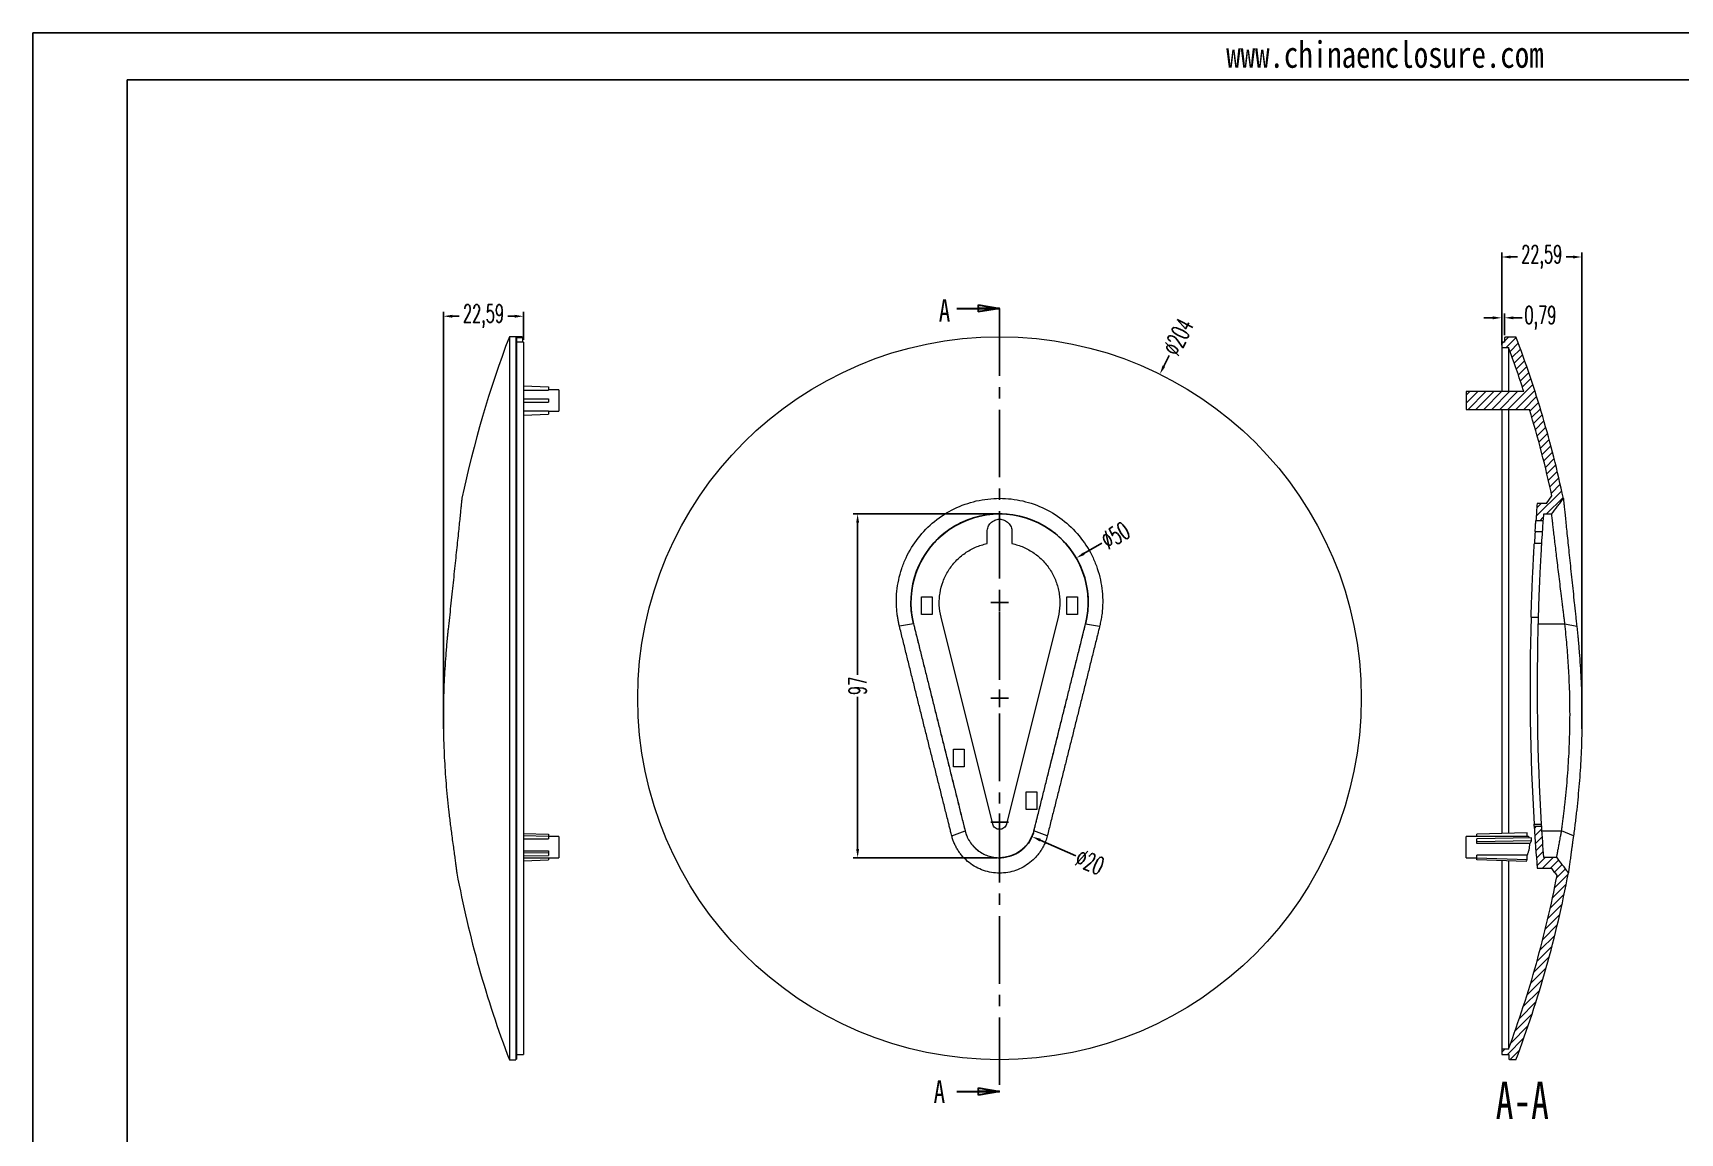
# Model space of a CAD drawing. Header units: inches. Extents: x -1125 to 2189, y 556 to 1115.
# Drawn here: x -175.4 to 289, y 804 to 1114.4 of the extents above; entities that cross this region are included whole.
import ezdxf

# ---------------------------------------------------------------- set-up
doc = ezdxf.new("R2010")
doc.units = ezdxf.units.IN
doc.linetypes.add('CENTER2', pattern=[28.575, 19.05, -3.175, 3.175, -3.175])
doc.layers.add('文字', color=81, linetype='Continuous')
doc.styles.add('SLDTEXTSTYLE0', font='TXT', dxfattribs={"width": 0.75})
doc.styles.add('SLDTEXTSTYLE2', font='TXT', dxfattribs={"width": 0.6, "bigfont": 'bigfont'})
doc.styles.add('SLDTEXTSTYLE3', font='TXT', dxfattribs={"width": 0.7})
doc.styles.add('宋体', font='', dxfattribs={"width": 0.8, "height": 3.5})
doc.styles.get('宋体').set_extended_font_data('SimSun')
doc.dimstyles.new('5', dxfattribs={"dimtxt": 5, "dimasz": 2.5, "dimexe": 1.25, "dimexo": 0.625, "dimtad": 0, "dimtxsty": 'SLDTEXTSTYLE2', "dimcen": 2.5, "dimclrd": 3, "dimclre": 3, "dimclrt": 256, "dimadec": 0, "dimazin": 0, "dimtfac": 1, "dimtofl": 0, "dimtmove": 0, "dimatfit": 3, "dimfxl": 1, "dimarcsym": 0})

# ---------------------------------------------------------------- blocks, each defined once
blk = doc.blocks.new('_CLOSED')
at = {"color": 0, "linetype": 'ByBlock', "lineweight": -2}
for p, q in [((-1, 0.166667), (0, 0)), ((-1, 0.166667), (-1, -0.166667)), ((0, 0), (-1, -0.166667)), ((0, 0), (-1, 0))]:
    blk.add_line(p, q, dxfattribs=at)
blk = doc.blocks.new('*D125')
at = {"color": 3, "lineweight": -2}
for p, q in [((144.9, 1023.4), (143.42, 1020.39)), ((97.1, 924.22), (97.1, 929.22)), ((94.6, 926.72), (99.6, 926.72))]:
    blk.add_line(p, q, dxfattribs=at)
at = {"color": 3}
blk.add_solid([(143.04, 1020.58), (143.79, 1020.21), (142.31, 1018.15)], dxfattribs=at)
at = {"layer": 'Defpoints', "color": 0}
for p in [(142.31, 1018.15), (51.89, 835.29)]:
    blk.add_point(p, dxfattribs=at)
at = {"insert": (147.51, 1028.67), "char_height": 5, "attachment_point": 5, "rotation": 63.6886, "style": 'SLDTEXTSTYLE2'}
blk.add_mtext('∅204', dxfattribs=at)
blk = doc.blocks.new('*D135')
at = {"color": 3, "lineweight": -2}
for p, q in [((125.98, 970.47), (120.89, 967.52)), ((94.6, 953.72), (99.6, 953.72)), ((97.1, 951.22), (97.1, 956.22))]:
    blk.add_line(p, q, dxfattribs=at)
at = {"color": 3}
blk.add_solid([(120.68, 967.88), (121.1, 967.16), (118.72, 966.26)], dxfattribs=at)
at = {"layer": 'Defpoints', "color": 0}
for p in [(118.72, 966.26), (75.47, 941.18)]:
    blk.add_point(p, dxfattribs=at)
at = {"insert": (129.77, 972.67), "char_height": 5, "attachment_point": 5, "rotation": 30.1116, "style": 'SLDTEXTSTYLE2'}
blk.add_mtext('∅50', dxfattribs=at)
blk = doc.blocks.new('*D136')
at = {"color": 3, "lineweight": -2}
for p, q in [((94.6, 891.72), (99.6, 891.72)), ((97.1, 889.22), (97.1, 894.22)), ((118.56, 882.3), (108.54, 886.7))]:
    blk.add_line(p, q, dxfattribs=at)
at = {"color": 3}
blk.add_solid([(108.71, 887.08), (108.38, 886.32), (106.25, 887.7)], dxfattribs=at)
at = {"layer": 'Defpoints', "color": 0}
for p in [(87.94, 895.74), (106.25, 887.7)]:
    blk.add_point(p, dxfattribs=at)
at = {"insert": (122.57, 880.55), "char_height": 5, "attachment_point": 5, "rotation": 336.3112, "style": 'SLDTEXTSTYLE2'}
blk.add_mtext('∅20', dxfattribs=at)
blk = doc.blocks.new('*D137')
at = {"color": 3, "lineweight": -2}
for p, q in [((96.53, 978.72), (55.83, 978.72)), ((57.08, 976.22), (57.08, 933.35)), ((57.08, 884.22), (57.08, 927.1)), ((96.47, 881.72), (55.83, 881.72))]:
    blk.add_line(p, q, dxfattribs=at)
at = {"color": 3}
for points in [[(56.66, 976.22), (57.5, 976.22), (57.08, 978.72)], [(56.66, 884.22), (57.5, 884.22), (57.08, 881.72)]]:
    blk.add_solid(points, dxfattribs=at)
at = {"layer": 'Defpoints', "color": 0}
for p in [(97.15, 978.72), (57.08, 881.72), (97.09, 881.72)]:
    blk.add_point(p, dxfattribs=at)
at = {"insert": (57.08, 930.22), "char_height": 5, "attachment_point": 5, "rotation": 90, "style": 'SLDTEXTSTYLE2'}
blk.add_mtext('97', dxfattribs=at)
blk = doc.blocks.new('*D138')
at = {"color": 3, "lineweight": -2}
for p, q in [((238.68, 1026.33), (238.68, 1052.46)), ((241.18, 1051.21), (243.1, 1051.21)), ((258.77, 1051.21), (256.85, 1051.21)), ((261.27, 918.07), (261.27, 1052.46))]:
    blk.add_line(p, q, dxfattribs=at)
at = {"color": 3}
for points in [[(241.18, 1051.62), (241.18, 1050.79), (238.68, 1051.21)], [(258.77, 1051.62), (258.77, 1050.79), (261.27, 1051.21)]]:
    blk.add_solid(points, dxfattribs=at)
at = {"layer": 'Defpoints', "color": 0}
for p in [(238.68, 1051.21), (238.68, 1025.71), (261.27, 917.45)]:
    blk.add_point(p, dxfattribs=at)
at = {"insert": (249.97, 1051.21), "char_height": 5, "attachment_point": 5, "style": 'SLDTEXTSTYLE2'}
blk.add_mtext('22,59', dxfattribs=at)
blk = doc.blocks.new('*D139')
at = {"color": 3, "lineweight": -2}
for p, q in [((236.18, 1034.05), (233.68, 1034.05)), ((238.68, 1027.83), (238.68, 1035.3)), ((239.47, 1029.13), (239.47, 1035.3)), ((241.97, 1034.05), (244.47, 1034.05))]:
    blk.add_line(p, q, dxfattribs=at)
at = {"color": 3}
for points in [[(236.18, 1034.46), (236.18, 1033.63), (238.68, 1034.05)], [(241.97, 1034.46), (241.97, 1033.63), (239.47, 1034.05)]]:
    blk.add_solid(points, dxfattribs=at)
at = {"layer": 'Defpoints', "color": 0}
for p in [(239.47, 1034.05), (238.68, 1027.21), (239.47, 1028.51)]:
    blk.add_point(p, dxfattribs=at)
at = {"insert": (249.6, 1034.05), "char_height": 5, "attachment_point": 5, "style": 'SLDTEXTSTYLE2'}
blk.add_mtext('0,79', dxfattribs=at)
blk = doc.blocks.new('*D145')
at = {"color": 3, "lineweight": -2}
for p, q in [((-59.71, 918.07), (-59.71, 1035.75)), ((-37.12, 1027.85), (-37.12, 1035.75)), ((-57.21, 1034.5), (-55.29, 1034.5)), ((-39.62, 1034.5), (-41.54, 1034.5))]:
    blk.add_line(p, q, dxfattribs=at)
at = {"color": 3}
for points in [[(-57.21, 1034.91), (-57.21, 1034.08), (-59.71, 1034.5)], [(-39.62, 1034.91), (-39.62, 1034.08), (-37.12, 1034.5)]]:
    blk.add_solid(points, dxfattribs=at)
at = {"layer": 'Defpoints', "color": 0}
for p in [(-37.12, 1034.5), (-37.12, 1027.22), (-59.71, 917.45)]:
    blk.add_point(p, dxfattribs=at)
at = {"insert": (-48.41, 1034.5), "char_height": 5, "attachment_point": 5, "style": 'SLDTEXTSTYLE2'}
blk.add_mtext('22,59', dxfattribs=at)

msp = doc.modelspace()

# ---------------------------------------------------------------- hatches: boundary and pattern name
at = {"linetype": 'Continuous', "lineweight": 0}
h = msp.add_hatch(dxfattribs=at)
h.set_pattern_fill('ANSI31', color=4, scale=0.5, style=0)
edge = h.paths.add_edge_path(flags=0)
edge.add_line((239.474, 1028.507), (239.474, 1027.207))
edge.add_line((239.474, 1027.207), (238.68, 1027.207))
edge.add_line((238.68, 1027.207), (238.68, 1025.706))
edge.add_line((238.68, 1025.706), (240.602, 1025.706))
edge.add_spline(control_points=[(240.602, 1025.706), (242.137, 1021.575), (243.583, 1017.41), (244.938, 1013.216)], knot_values=[1.8032903, 1.8032903, 1.8032903, 1.8032903, 1.8166642, 1.8166642, 1.8166642, 1.8166642], weights=[1, 1, 1, 1], degree=3, periodic=0)
edge.add_line((244.938, 1013.216), (228.68, 1013.216))
edge.add_line((228.68, 1013.216), (228.68, 1008.225))
edge.add_line((228.68, 1008.225), (246.504, 1008.225))
edge.add_spline(control_points=[(246.504, 1008.225), (248.955, 1000.173), (251.075, 992.012), (252.854, 983.785)], knot_values=[1.8219561, 1.8219561, 1.8219561, 1.8219561, 1.8474698, 1.8474698, 1.8474698, 1.8474698], weights=[1, 1, 1, 1], degree=3, periodic=0)
edge.add_spline(control_points=[(252.854, 983.785), (252.326, 983.08), (251.798, 982.376), (251.27, 981.671)], knot_values=[0.0000656, 0.0000656, 0.0000656, 0.0000656, 0.0027074, 0.0027074, 0.0027074, 0.0027074], weights=[1, 1, 1, 1], degree=3, periodic=0)
edge.add_line((251.27, 981.671), (248.677, 981.671))
edge.add_arc((910.743, 930.22), 664.062, 175.556369, 175.977891)
edge.add_line((248.316, 976.799), (250.321, 976.799))
edge.add_arc((910.743, 930.22), 662.062, 175.803802, 175.965721, ccw=False)
edge.add_line((250.455, 978.665), (252.77, 978.665))
edge.add_spline(control_points=[(252.77, 978.665), (253.321, 979.4), (253.871, 980.135), (254.422, 980.87), (254.697, 981.238), (254.972, 981.605), (255.248, 981.973), (255.523, 982.34), (255.798, 982.708), (256.074, 983.075)], knot_values=[0, 0, 0, 0, 0.0027552, 0.0027552, 0.0027552, 0.0041328, 0.0041328, 0.0041328, 0.0055103, 0.0055103, 0.0055103, 0.0055103], weights=[1, 1, 1, 1, 1, 1, 1, 1, 1, 1], degree=3, periodic=0)
edge.add_spline(control_points=[(256.074, 983.075), (252.793, 998.584), (248.302, 1013.885), (242.68, 1028.707)], knot_values=[0.0569492, 0.0569492, 0.0569492, 0.0569492, 0.1051807, 0.1051807, 0.1051807, 0.1051807], weights=[1, 1, 1, 1], degree=3, periodic=0)
edge.add_line((242.68, 1028.707), (239.773, 1028.707))
edge.add_line((239.773, 1028.707), (239.773, 1028.507))
edge.add_line((239.773, 1028.507), (239.474, 1028.507))
h = msp.add_hatch(dxfattribs=at)
h.set_pattern_fill('ANSI31', color=4, scale=0.5, style=0)
edge = h.paths.add_edge_path(flags=0)
edge.add_line((240.68, 824.934), (240.88, 824.934))
edge.add_line((240.88, 824.934), (240.88, 824.734))
edge.add_line((240.88, 824.734), (242.68, 824.734))
edge.add_spline(control_points=[(242.68, 824.734), (249.158, 841.814), (254.135, 859.54), (257.495, 877.496)], knot_values=[1.8237978, 1.8237978, 1.8237978, 1.8237978, 1.8792864, 1.8792864, 1.8792864, 1.8792864], weights=[1, 1, 1, 1], degree=3, periodic=0)
edge.add_spline(control_points=[(257.495, 877.496), (257.218, 877.859), (256.942, 878.222), (256.666, 878.586), (256.39, 878.949), (256.114, 879.312), (255.838, 879.676), (255.287, 880.403), (254.736, 881.131), (254.186, 881.86)], knot_values=[0, 0, 0, 0, 0.0013692, 0.0013692, 0.0013692, 0.0027384, 0.0027384, 0.0027384, 0.0054768, 0.0054768, 0.0054768, 0.0054768], weights=[1, 1, 1, 1, 1, 1, 1, 1, 1, 1], degree=3, periodic=0)
edge.add_line((254.186, 881.86), (250.449, 881.86))
edge.add_arc((910.743, 930.22), 662.062, 183.429704, 184.188897, ccw=False)
edge.add_line((249.866, 890.613), (247.863, 890.613))
edge.add_arc((910.743, 930.22), 664.062, 183.419362, 184.43865)
edge.add_line((248.672, 878.828), (252.698, 878.828))
edge.add_spline(control_points=[(252.698, 878.828), (252.965, 878.475), (253.233, 878.123), (253.501, 877.771), (253.766, 877.423), (254.031, 877.075), (254.296, 876.727)], knot_values=[0.0000408, 0.0000408, 0.0000408, 0.0000408, 0.001368, 0.001368, 0.001368, 0.0026801, 0.0026801, 0.0026801, 0.0026801], weights=[1, 1, 1, 1, 1, 1, 1], degree=3, periodic=0)
edge.add_spline(control_points=[(254.296, 876.727), (251.104, 860.074), (246.508, 843.63), (240.602, 827.735)], knot_values=[0.0502925, 0.0502925, 0.0502925, 0.0502925, 0.1016601, 0.1016601, 0.1016601, 0.1016601], weights=[1, 1, 1, 1], degree=3, periodic=0)
edge.add_line((240.602, 827.735), (238.68, 827.735))
edge.add_line((238.68, 827.735), (238.68, 826.234))
edge.add_line((238.68, 826.234), (240.68, 826.234))
edge.add_line((240.68, 826.234), (240.68, 824.934))

# ---------------------------------------------------------------- linework, layer by layer
for p, q in [((-175.443, 1114.426), (612.857, 1114.426)), ((-175.443, 1114.426), (-175.443, 557.043)), ((-148.9, 1101.155), (599.586, 1101.155)), ((-148.9, 1101.155), (-148.9, 570.314))]:
    msp.add_line(p, q)
at = {"color": 7, "linetype": 'Continuous', "lineweight": 30}
for p, q in [((85.097, 1036.695), (97.097, 1036.695)), ((85.097, 815.775), (97.097, 815.775))]:
    msp.add_line(p, q, dxfattribs=at)
at = {"color": 1, "linetype": 'CENTER2'}
msp.add_line((97.097, 1036.695), (97.097, 815.775), dxfattribs=at)
at = {"color": 7, "linetype": 'Continuous', "lineweight": 15}
for p, q in [((-37.518, 1028.72), (-41.118, 1028.72)), ((-41.118, 1028.72), (-41.118, 824.72)), ((-39.318, 1028.695), (-39.318, 824.72)), ((-39.118, 1028.49), (-39.118, 824.92)), ((-39.063, 1028.497), (-39.063, 1028.697)), ((-39.051, 1027.19), (-39.051, 1028.49)), ((-37.518, 1028.52), (-37.518, 1028.721)), ((-37.318, 1028.52), (-37.518, 1028.52)), ((-37.318, 1027.22), (-37.318, 1028.521)), ((-37.118, 1027.22), (-37.318, 1027.22)), ((-37.118, 1027.22), (-37.118, 826.22)), ((238.68, 1027.207), (238.68, 1025.706)), ((239.474, 1027.207), (238.68, 1027.207)), ((239.773, 1028.507), (239.474, 1028.507)), ((239.474, 1028.507), (239.474, 1027.207)), ((239.773, 1028.707), (239.773, 1028.507)), ((239.773, 1028.707), (242.68, 1028.707)), ((238.68, 1025.706), (240.602, 1025.706)), ((238.68, 1025.706), (238.68, 1013.216)), ((240.602, 1025.706), (240.602, 1013.216)), ((-37.118, 1014.847), (-30.118, 1014.603)), ((-37.118, 1013.679), (-30.118, 1013.679)), ((-30.118, 1014.603), (-30.118, 1013.679)), ((-27.118, 1013.72), (-30.118, 1013.72)), ((-27.118, 1013.72), (-27.118, 1007.72)), ((228.68, 1013.216), (228.68, 1008.225)), ((244.938, 1013.216), (228.68, 1013.216)), ((-37.118, 1011.22), (-30.118, 1011.22)), ((-37.118, 1010.22), (-30.118, 1010.22)), ((-30.118, 1011.22), (-30.118, 1010.22)), ((228.68, 1008.225), (246.504, 1008.225)), ((238.68, 1008.225), (238.68, 888.545)), ((240.602, 1008.225), (240.602, 888.603)), ((-37.118, 1007.762), (-30.118, 1007.762)), ((-37.118, 1006.594), (-30.118, 1006.838)), ((-30.118, 1007.762), (-30.118, 1006.838)), ((-30.118, 1007.72), (-27.118, 1007.72)), ((251.27, 981.671), (248.677, 981.671)), ((251.27, 981.671), (252.854, 983.785)), ((250.321, 976.799), (248.316, 976.799)), ((252.77, 978.665), (250.455, 978.665)), ((93.597, 970.356), (93.597, 973.72)), ((100.597, 973.72), (100.597, 970.356)), ((248.107, 973.72), (250.111, 973.72)), ((249.898, 970.356), (247.894, 970.356)), ((75.097, 955.356), (78.097, 955.356)), ((75.097, 950.356), (75.097, 955.356)), ((78.097, 955.356), (78.097, 950.356)), ((116.097, 955.356), (119.097, 955.356)), ((116.097, 950.356), (116.097, 955.356)), ((119.097, 955.356), (119.097, 950.356)), ((72.84, 947.672), (68.871, 947.047)), ((78.097, 950.356), (75.097, 950.356)), ((95.157, 891.237), (80.602, 949.608)), ((113.592, 949.608), (99.038, 891.237)), ((119.097, 950.356), (116.097, 950.356)), ((121.355, 947.672), (125.323, 947.047)), ((246.964, 949.608), (248.964, 949.608)), ((248.911, 947.672), (256.504, 947.672)), ((256.504, 947.672), (259.85, 947.047)), ((84.097, 912.356), (87.097, 912.356)), ((84.097, 907.356), (84.097, 912.356)), ((87.097, 912.356), (87.097, 907.356)), ((87.097, 907.356), (84.097, 907.356)), ((104.597, 900.356), (107.597, 900.356)), ((104.597, 895.356), (104.597, 900.356)), ((107.597, 900.356), (107.597, 895.356)), ((107.597, 895.356), (104.597, 895.356)), ((-37.118, 888.545), (-30.118, 888.333)), ((-37.118, 888.045), (-30.118, 887.833)), ((-37.118, 887.032), (-30.118, 887.032)), ((-30.118, 888.333), (-30.118, 887.833)), ((-30.118, 887.833), (-30.118, 887.032)), ((-27.118, 887.72), (-30.118, 887.72)), ((-27.118, 887.72), (-27.118, 883.22)), ((83.627, 887.902), (87.394, 889.301)), ((110.567, 887.902), (106.8, 889.301)), ((246.186, 887.72), (228.68, 887.72)), ((228.68, 881.72), (228.68, 887.72)), ((245.859, 888.762), (231.68, 888.333)), ((231.68, 887.72), (231.68, 888.333)), ((247.088, 887.364), (231.68, 887.095)), ((231.68, 886.229), (231.68, 887.095)), ((245.875, 887.72), (245.859, 888.762)), ((247.826, 891.237), (249.829, 891.237)), ((247.863, 890.613), (249.866, 890.613)), ((249.946, 889.301), (255.574, 889.301)), ((258.91, 887.902), (255.574, 889.301)), ((-37.118, 883.674), (-30.118, 883.674)), ((-37.118, 883.09), (-30.118, 883.212)), ((-30.118, 883.674), (-30.118, 883.212)), ((-30.118, 883.212), (-30.118, 882.346)), ((-27.118, 883.22), (-27.118, 881.72)), ((247.088, 886.498), (231.68, 886.229)), ((231.68, 885.767), (231.68, 886.229)), ((246.649, 885.767), (231.68, 885.767)), ((245.878, 882.409), (231.68, 882.409)), ((231.68, 881.608), (231.68, 882.409)), ((-37.118, 882.224), (-30.118, 882.346)), ((-37.118, 881.72), (-27.118, 881.72)), ((-37.118, 880.896), (-30.118, 881.108)), ((-30.118, 881.72), (-30.118, 881.108)), ((228.68, 881.72), (231.68, 881.72)), ((231.68, 881.108), (231.68, 881.608)), ((245.859, 881.179), (231.68, 881.608)), ((245.545, 880.689), (231.68, 881.108)), ((238.68, 880.896), (238.68, 827.735)), ((240.602, 880.838), (240.602, 827.735)), ((248.672, 878.828), (252.698, 878.828)), ((250.449, 881.86), (254.186, 881.86)), ((238.68, 827.735), (238.68, 826.234)), ((240.602, 827.735), (238.68, 827.735)), ((-41.118, 824.72), (-39.318, 824.72)), ((-39.318, 824.92), (-39.118, 824.92)), ((-39.118, 826.22), (-37.118, 826.22)), ((238.68, 826.234), (240.68, 826.234)), ((240.68, 826.234), (240.68, 824.934)), ((240.68, 824.934), (240.88, 824.934)), ((240.88, 824.934), (240.88, 824.734)), ((242.68, 824.734), (240.88, 824.734))]:
    msp.add_line(p, q, dxfattribs=at)
msp.add_circle((97.097, 926.72), 102, dxfattribs=at)
for centre, radius, start, end in [((247.949, 919.08), 309.161, 159.2287, 168.04462), ((910.743, 930.22), 664.062, 175.556369, 175.977891), ((910.743, 930.22), 662.062, 175.803802, 175.965721), ((910.743, 930.22), 664.062, 176.2441, 176.534943), ((910.743, 930.22), 662.062, 176.232738, 176.524462), ((910.743, 930.22), 664.062, 178.32703, 183.365491), ((910.743, 930.22), 662.062, 178.321975, 183.375669), ((910.743, 930.22), 664.062, 183.419362, 184.43865), ((910.743, 930.22), 662.062, 183.429704, 184.188897), ((247.949, 934.361), 309.161, 190.61769, 200.7713)]:
    msp.add_arc(centre, radius, start, end, dxfattribs=at)
for centre, radius, start, end in [((97.097, 953.72), 25, 345.77795, 193.9599), ((97.097, 891.72), 10, 270, 342.6448)]:
    msp.add_arc(centre, radius, start, end)
for centre, major_axis, start_param, end_param in [((-32.998, 926.72), (280.243, 0), 1.5924395, 1.5933473), ((-32.998, 926.72), (279.693, 0), 1.592482, 1.5933916), ((-32.249, 926.72), (279.693, 0), 1.5951193, 1.5953568), ((-32.249, 926.72), (276.121, 0), 1.595434, 1.5956745)]:
    msp.add_ellipse(centre, major_axis=major_axis, ratio=0.3639702, start_param=start_param, end_param=end_param, dxfattribs=at)
for points, knots in [([(-39.063, 1028.697), (-39.035, 1028.697), (-38.979, 1028.697), (-38.869, 1028.698), (-38.736, 1028.7), (-38.582, 1028.701), (-38.436, 1028.703), (-38.298, 1028.705), (-38.169, 1028.708), (-38.05, 1028.71), (-37.942, 1028.712), (-37.844, 1028.713), (-37.758, 1028.715), (-37.685, 1028.717), (-37.625, 1028.718), (-37.577, 1028.719), (-37.543, 1028.72), (-37.526, 1028.72), (-37.519, 1028.72), (-37.518, 1028.72), (-37.518, 1028.72)], [0, 0, 0, 0, 0.0313361, 0.06269882, 0.12494493, 0.18711501, 0.24957017, 0.31241103, 0.3747983, 0.43695679, 0.49924692, 0.56201644, 0.62461101, 0.68682169, 0.74901181, 0.81154367, 0.87443813, 0.93714565, 0.9685552, 1, 1, 1, 1]), ([(-37.518, 1028.52), (-37.518, 1028.52), (-37.554, 1028.52), (-37.698, 1028.516), (-37.804, 1028.514), (-38.01, 1028.51), (-38.087, 1028.509), (-38.251, 1028.506), (-38.34, 1028.505), (-38.623, 1028.501), (-38.837, 1028.498), (-39.063, 1028.497)], [0, 0, 0, 0, 0.25, 0.25, 0.5, 0.5, 0.625, 0.625, 0.75, 0.75, 1, 1, 1, 1]), ([(-39.051, 1028.49), (-39.02, 1028.491), (-38.957, 1028.491), (-38.834, 1028.493), (-38.684, 1028.494), (-38.512, 1028.497), (-38.348, 1028.499), (-38.193, 1028.502), (-38.048, 1028.504), (-37.915, 1028.507), (-37.793, 1028.509), (-37.684, 1028.512), (-37.588, 1028.514), (-37.506, 1028.516), (-37.438, 1028.517), (-37.385, 1028.519), (-37.346, 1028.52), (-37.327, 1028.52), (-37.319, 1028.52), (-37.318, 1028.52), (-37.318, 1028.52)], [0, 0, 0, 0, 0.0313375, 0.0626988, 0.1249448, 0.1871148, 0.2495699, 0.3124107, 0.3747979, 0.4369564, 0.4992464, 0.5620159, 0.6246104, 0.686821, 0.749011, 0.8115426, 0.8744371, 0.9371446, 0.9685642, 1, 1, 1, 1]), ([(-37.318, 1027.22), (-37.318, 1027.22), (-37.358, 1027.219), (-37.52, 1027.215), (-37.639, 1027.212), (-37.87, 1027.208), (-37.956, 1027.206), (-38.141, 1027.202), (-38.24, 1027.2), (-38.558, 1027.195), (-38.797, 1027.192), (-39.051, 1027.19)], [0, 0, 0, 0, 0.25, 0.25, 0.5, 0.5, 0.625, 0.625, 0.75, 0.75, 1, 1, 1, 1]), ([(256.074, 983.075), (254.426, 990.865), (252.483, 998.562), (248.018, 1013.773), (245.495, 1021.286), (242.68, 1028.707)], [0, 0, 0, 0, 0.5, 0.5, 1, 1, 1, 1]), ([(252.854, 983.785), (251.962, 987.911), (250.986, 992.011), (248.869, 1000.158), (247.728, 1004.205), (246.504, 1008.225)], [0, 0, 0, 0, 0.5, 0.5, 1, 1, 1, 1]), ([(-54.506, 983.123), (-54.51, 983.086), (-54.517, 983.014), (-54.577, 982.432), (-54.672, 981.51), (-54.803, 980.232), (-54.969, 978.614), (-55.168, 976.682), (-55.398, 974.454), (-55.654, 971.976), (-55.936, 969.263), (-56.236, 966.372), (-56.557, 963.305), (-56.889, 960.139), (-57.234, 956.869), (-57.584, 953.578), (-57.938, 950.27), (-58.171, 948.123), (-58.287, 947.047)], [0, 0, 0, 0, 0.0624518, 0.1250286, 0.1872538, 0.249698, 0.3120489, 0.3748485, 0.4370945, 0.499988, 0.5618726, 0.6246344, 0.6865781, 0.7497253, 0.8114366, 0.8748747, 0.9373265, 1, 1, 1, 1]), ([(68.871, 947.047), (68.827, 947.23), (68.739, 947.592), (68.622, 948.137), (68.514, 948.679), (68.419, 949.217), (68.334, 949.752), (68.207, 950.654), (68.079, 951.921), (67.98, 954.126), (68.091, 956.866), (68.598, 960.135), (69.464, 963.301), (71.089, 967.372), (73.967, 972.079), (78.612, 976.817), (84.213, 980.392), (90.478, 982.618), (94.892, 983.123), (98.198, 983.123), (100.407, 982.997), (104.749, 982.249), (109.978, 980.395), (115.578, 976.82), (120.225, 972.083), (123.103, 967.377), (124.73, 963.304), (125.596, 960.138), (126.103, 956.869), (126.215, 954.129), (126.116, 951.924), (125.979, 950.566), (125.822, 949.483), (125.682, 948.677), (125.518, 947.863), (125.389, 947.32), (125.323, 947.047)], [0, 0, 0, 0, 0.00535317, 0.01065715, 0.0159113, 0.02111495, 0.02626745, 0.03136813, 0.04713649, 0.06259974, 0.09435186, 0.1252407, 0.15682679, 0.18780353, 0.25007467, 0.31261337, 0.37509197, 0.43737381, 0.49991477, 0.49994908, 0.53123938, 0.56255189, 0.62483369, 0.68735572, 0.74987282, 0.81214501, 0.84314053, 0.8747386, 0.9056178, 0.9373614, 0.95283914, 0.96862358, 0.97629591, 0.98408424, 0.99198634, 1, 1, 1, 1]), ([(252.77, 978.665), (253.321, 979.4), (253.871, 980.135), (254.422, 980.87), (254.697, 981.238), (254.972, 981.605), (255.248, 981.973), (255.523, 982.34), (255.798, 982.708), (256.074, 983.075)], [0, 0, 0, 0, 0.0027551722, 0.0027551722, 0.0027551722, 0.0041327584, 0.0041327584, 0.0041327584, 0.0055103446, 0.0055103446, 0.0055103446, 0.0055103446]), ([(256.074, 983.075), (256.075, 983.064), (256.077, 983.041), (256.082, 982.993), (256.088, 982.936), (256.095, 982.868), (256.103, 982.79), (256.112, 982.701), (256.122, 982.603), (256.133, 982.494), (256.166, 982.177), (256.235, 981.508), (256.366, 980.231), (256.532, 978.612), (256.731, 976.681), (256.961, 974.452), (257.217, 971.974), (257.498, 969.262), (257.799, 966.371), (258.12, 963.304), (258.452, 960.138), (258.797, 956.869), (259.088, 954.129), (259.324, 951.924), (259.47, 950.566), (259.586, 949.483), (259.673, 948.677), (259.762, 947.863), (259.821, 947.32), (259.85, 947.047)], [0, 0, 0, 0, 0.0107379, 0.0214771, 0.0322177, 0.0429594, 0.0537025, 0.0644467, 0.0751922, 0.0859389, 0.0966868, 0.1609232, 0.2253862, 0.2897526, 0.3545826, 0.4188405, 0.4837674, 0.547652, 0.612443, 0.6763888, 0.7415776, 0.8052834, 0.8707725, 0.9027041, 0.9352684, 0.9510969, 0.9671648, 0.9834673, 1, 1, 1, 1]), ([(121.354, 947.672), (121.395, 947.839), (121.476, 948.172), (121.585, 948.676), (121.683, 949.181), (121.772, 949.687), (121.849, 950.195), (121.916, 950.705), (121.973, 951.215), (122.019, 951.727), (122.055, 952.239), (122.08, 952.752), (122.117, 954.042), (122.037, 956.105), (121.463, 959.855), (119.959, 964.357), (116.979, 969.228), (112.994, 973.294), (108.169, 976.375), (102.79, 978.286), (98.99, 978.72), (95.214, 978.721), (91.418, 978.289), (86.041, 976.383), (81.215, 973.307), (77.226, 969.242), (74.241, 964.37), (72.735, 959.867), (72.159, 956.119), (72.072, 953.914), (72.129, 952.339), (72.199, 951.397), (72.305, 950.458), (72.446, 949.523), (72.621, 948.593), (72.767, 947.979), (72.84, 947.672)], [0, 0, 0, 0, 0.0057001, 0.0113959, 0.017088, 0.0227771, 0.0284636, 0.0341482, 0.0398314, 0.0455137, 0.0511958, 0.0568781, 0.0625613, 0.0940354, 0.1252461, 0.1882415, 0.2500092, 0.3129473, 0.3750139, 0.4376181, 0.4999167, 0.5000012, 0.5622304, 0.6247635, 0.6868477, 0.7498029, 0.8116107, 0.8746478, 0.9058169, 0.9372491, 0.947699, 0.9581477, 0.9685987, 0.9790554, 0.9895213, 1, 1, 1, 1]), ([(121.355, 947.672), (121.393, 947.83), (121.473, 948.159), (121.585, 948.675), (121.694, 949.232), (121.796, 949.831), (121.923, 950.711), (122.042, 951.864), (122.132, 953.82), (122.03, 956.183), (121.581, 959.027), (120.848, 961.695), (119.444, 965.196), (116.988, 969.218), (112.993, 973.296), (108.174, 976.373), (102.782, 978.288), (97.093, 978.938), (91.404, 978.286), (86.013, 976.37), (81.196, 973.291), (77.203, 969.213), (74.748, 965.191), (73.346, 961.691), (72.595, 958.958), (72.236, 956.617), (72.104, 954.732), (72.086, 953.313), (72.153, 951.861), (72.282, 950.611), (72.447, 949.522), (72.621, 948.593), (72.767, 947.979), (72.84, 947.672)], [0, 0, 0, 0, 0.0054027, 0.0112456, 0.0175288, 0.0242522, 0.0314159, 0.0470659, 0.0627161, 0.0964538, 0.1254067, 0.1581547, 0.1880507, 0.2503487, 0.3128637, 0.3753572, 0.4375896, 0.5000283, 0.5625037, 0.6247318, 0.6871775, 0.7497099, 0.8120026, 0.8418798, 0.8746114, 0.9058578, 0.9203429, 0.9373289, 0.9529625, 0.9685963, 0.9790548, 0.9895227, 1, 1, 1, 1]), ([(93.597, 973.72), (93.597, 973.951), (93.62, 974.179), (93.709, 974.625), (93.776, 974.847), (93.951, 975.271), (94.059, 975.472), (94.312, 975.852), (94.46, 976.032), (94.782, 976.356), (94.959, 976.501), (95.341, 976.757), (95.545, 976.866), (95.966, 977.041), (96.187, 977.108), (96.639, 977.198), (96.866, 977.22), (97.323, 977.221), (97.555, 977.198), (98.005, 977.109), (98.223, 977.042), (98.647, 976.867), (98.852, 976.757), (99.232, 976.504), (99.408, 976.359), (99.735, 976.033), (99.88, 975.855), (100.134, 975.477), (100.243, 975.272), (100.419, 974.848), (100.485, 974.63), (100.574, 974.183), (100.597, 973.951), (100.597, 973.72)], [0, 0, 0, 0, 0.0625, 0.0625, 0.125, 0.125, 0.1875, 0.1875, 0.25, 0.25, 0.3125, 0.3125, 0.375, 0.375, 0.4375, 0.4375, 0.5, 0.5, 0.5625, 0.5625, 0.625, 0.625, 0.6875, 0.6875, 0.75, 0.75, 0.8125, 0.8125, 0.875, 0.875, 0.9375, 0.9375, 1, 1, 1, 1]), ([(248.107, 973.72), (248.128, 974.037), (248.148, 974.346), (248.178, 974.799), (248.189, 974.949), (248.208, 975.237), (248.218, 975.377), (248.245, 975.779), (248.262, 976.029), (248.285, 976.354), (248.292, 976.454), (248.305, 976.639), (248.311, 976.724), (248.316, 976.799)], [0, 0, 0, 0, 0.25, 0.25, 0.375, 0.375, 0.5, 0.5, 0.75, 0.75, 0.875, 0.875, 1, 1, 1, 1]), ([(250.321, 976.799), (250.31, 976.649), (250.297, 976.465), (250.267, 976.029), (250.25, 975.783), (250.222, 975.38), (250.213, 975.238), (250.193, 974.949), (250.183, 974.802), (250.153, 974.351), (250.132, 974.037), (250.111, 973.72)], [0, 0, 0, 0, 0.25, 0.25, 0.5, 0.5, 0.625, 0.625, 0.75, 0.75, 1, 1, 1, 1]), ([(256.504, 947.672), (256.484, 947.83), (256.443, 948.159), (256.378, 948.675), (256.309, 949.232), (256.235, 949.831), (256.126, 950.711), (255.983, 951.864), (255.743, 953.82), (255.454, 956.183), (255.109, 959.027), (254.788, 961.695), (254.469, 964.349), (254.175, 966.807), (253.896, 969.149), (253.645, 971.267), (253.417, 973.188), (253.221, 974.843), (253.056, 976.237), (252.927, 977.333), (252.853, 977.958), (252.814, 978.29), (252.795, 978.457), (252.779, 978.586), (252.773, 978.639), (252.77, 978.665)], [0, 0, 0, 0, 0.0112039, 0.0233208, 0.0363507, 0.0502936, 0.0651494, 0.097604, 0.1300588, 0.2000232, 0.2600648, 0.3279767, 0.3899742, 0.456435, 0.5193712, 0.5854581, 0.6492225, 0.7148748, 0.7790308, 0.8440725, 0.9082966, 0.9312704, 0.9542119, 0.9771216, 1, 1, 1, 1]), ([(80.602, 949.608), (80.324, 950.724), (80.163, 951.849), (80.089, 953.548), (80.092, 954.117), (80.157, 955.259), (80.219, 955.832), (80.488, 957.521), (80.778, 958.616), (81.377, 960.216), (81.606, 960.745), (82.113, 961.77), (82.391, 962.267), (83.294, 963.709), (83.99, 964.606), (85.177, 965.854), (85.592, 966.249), (86.455, 966.989), (86.903, 967.337), (87.833, 967.986), (88.315, 968.287), (89.313, 968.844), (89.831, 969.1), (91.402, 969.779), (92.483, 970.122), (93.597, 970.356)], [0, 0, 0, 0, 0.125, 0.125, 0.1875, 0.1875, 0.25, 0.25, 0.375, 0.375, 0.4375, 0.4375, 0.5, 0.5, 0.625, 0.625, 0.6875, 0.6875, 0.75, 0.75, 0.8125, 0.8125, 0.875, 0.875, 1, 1, 1, 1]), ([(100.597, 970.356), (101.722, 970.12), (102.805, 969.774), (104.366, 969.099), (104.875, 968.848), (105.874, 968.291), (106.362, 967.985), (107.763, 967.007), (108.623, 966.269), (109.8, 965.033), (110.175, 964.597), (110.877, 963.694), (111.202, 963.227), (112.105, 961.787), (112.609, 960.771), (113.214, 959.16), (113.388, 958.615), (113.678, 957.517), (113.795, 956.962), (113.974, 955.844), (114.035, 955.279), (114.102, 954.14), (114.106, 953.563), (114.033, 951.851), (113.87, 950.723), (113.592, 949.608)], [0, 0, 0, 0, 0.125, 0.125, 0.1875, 0.1875, 0.25, 0.25, 0.375, 0.375, 0.4375, 0.4375, 0.5, 0.5, 0.625, 0.625, 0.6875, 0.6875, 0.75, 0.75, 0.8125, 0.8125, 0.875, 0.875, 1, 1, 1, 1]), ([(246.964, 949.608), (246.996, 950.724), (247.032, 951.849), (247.09, 953.548), (247.11, 954.117), (247.152, 955.259), (247.174, 955.832), (247.241, 957.521), (247.287, 958.616), (247.358, 960.216), (247.382, 960.745), (247.43, 961.77), (247.454, 962.267), (247.525, 963.709), (247.571, 964.606), (247.637, 965.854), (247.658, 966.249), (247.699, 966.989), (247.718, 967.337), (247.755, 967.986), (247.772, 968.287), (247.805, 968.844), (247.82, 969.1), (247.86, 969.779), (247.88, 970.122), (247.894, 970.356)], [0, 0, 0, 0, 0.125, 0.125, 0.1875, 0.1875, 0.25, 0.25, 0.375, 0.375, 0.4375, 0.4375, 0.5, 0.5, 0.625, 0.625, 0.6875, 0.6875, 0.75, 0.75, 0.8125, 0.8125, 0.875, 0.875, 1, 1, 1, 1]), ([(249.898, 970.356), (249.884, 970.12), (249.863, 969.774), (249.823, 969.099), (249.808, 968.848), (249.776, 968.291), (249.758, 967.985), (249.703, 967.007), (249.662, 966.269), (249.596, 965.033), (249.573, 964.597), (249.527, 963.694), (249.504, 963.227), (249.433, 961.787), (249.385, 960.771), (249.313, 959.16), (249.289, 958.615), (249.243, 957.517), (249.221, 956.962), (249.176, 955.844), (249.155, 955.279), (249.112, 954.14), (249.092, 953.563), (249.033, 951.851), (248.997, 950.723), (248.964, 949.608)], [0, 0, 0, 0, 0.125, 0.125, 0.1875, 0.1875, 0.25, 0.25, 0.375, 0.375, 0.4375, 0.4375, 0.5, 0.5, 0.625, 0.625, 0.6875, 0.6875, 0.75, 0.75, 0.8125, 0.8125, 0.875, 0.875, 1, 1, 1, 1]), ([(72.84, 947.672), (72.962, 947.183), (73.206, 946.206), (73.571, 944.742), (73.935, 943.283), (74.297, 941.829), (74.844, 939.636), (75.572, 936.717), (76.485, 933.053), (77.396, 929.401), (78.308, 925.741), (79.219, 922.088), (80.426, 917.247), (81.944, 911.161), (83.396, 905.339), (84.488, 900.957), (85.21, 898.062), (85.935, 895.154), (86.664, 892.231), (87.15, 890.28), (87.394, 889.301)], [0, 0, 0, 0, 0.02522369, 0.05035282, 0.07538815, 0.10033044, 0.12518048, 0.18814726, 0.25033056, 0.31326589, 0.37551521, 0.43799237, 0.50048657, 0.62371649, 0.75008401, 0.79947157, 0.84915104, 0.89912838, 0.94940945, 1, 1, 1, 1]), ([(72.84, 947.672), (72.944, 947.256), (73.148, 946.436), (73.451, 945.222), (73.804, 943.805), (74.205, 942.196), (74.811, 939.767), (75.566, 936.741), (76.475, 933.092), (77.386, 929.44), (78.297, 925.786), (79.209, 922.129), (80.121, 918.47), (81.034, 914.811), (81.945, 911.154), (82.856, 907.501), (83.766, 903.852), (84.675, 900.208), (85.428, 897.187), (86.032, 894.763), (86.483, 892.957), (86.939, 891.128), (87.24, 889.918), (87.394, 889.301)], [0, 0, 0, 0, 0.0214251, 0.042266, 0.0625282, 0.0944158, 0.1250214, 0.1874831, 0.2499252, 0.3123611, 0.3748066, 0.4372796, 0.4997992, 0.5623704, 0.6249138, 0.6874264, 0.7499235, 0.812418, 0.8749218, 0.9055392, 0.9374458, 0.9680982, 1, 1, 1, 1]), ([(106.8, 889.301), (106.922, 889.787), (107.164, 890.758), (107.527, 892.214), (107.889, 893.668), (108.251, 895.12), (108.796, 897.304), (109.522, 900.215), (110.741, 905.107), (112.258, 911.19), (113.778, 917.287), (114.987, 922.133), (115.897, 925.783), (116.808, 929.436), (117.653, 932.826), (118.437, 935.97), (119.158, 938.863), (119.885, 941.779), (120.618, 944.719), (121.108, 946.685), (121.355, 947.672)], [0, 0, 0, 0, 0.025132, 0.050207, 0.0752259, 0.1001893, 0.1250979, 0.1878902, 0.2501276, 0.3767908, 0.5002948, 0.5627712, 0.6252309, 0.6873666, 0.7500795, 0.7991809, 0.848717, 0.8986945, 0.9491201, 1, 1, 1, 1]), ([(106.8, 889.301), (106.903, 889.715), (107.107, 890.532), (107.409, 891.743), (107.761, 893.157), (108.161, 894.761), (108.765, 897.183), (109.518, 900.201), (110.426, 903.842), (111.334, 907.485), (112.243, 911.131), (113.153, 914.781), (114.064, 918.434), (114.976, 922.091), (115.889, 925.751), (116.802, 929.413), (117.714, 933.072), (118.626, 936.728), (119.381, 939.758), (119.988, 942.191), (120.439, 944.002), (120.897, 945.837), (121.2, 947.051), (121.354, 947.671)], [0, 0, 0, 0, 0.02139915, 0.04224257, 0.06253195, 0.09442102, 0.12502239, 0.18747411, 0.24989778, 0.3123044, 0.37470614, 0.43711703, 0.49955348, 0.5620342, 0.62457858, 0.68717688, 0.74975025, 0.81230737, 0.87486282, 0.90550376, 0.93742961, 0.96805978, 1, 1, 1, 1]), ([(255.574, 889.301), (255.64, 889.787), (255.772, 890.758), (255.96, 892.214), (256.141, 893.668), (256.312, 895.12), (256.559, 897.304), (256.859, 900.215), (257.292, 905.107), (257.695, 911.19), (257.906, 917.287), (257.95, 922.133), (257.921, 925.783), (257.829, 929.436), (257.689, 932.826), (257.513, 935.97), (257.317, 938.863), (257.083, 941.779), (256.816, 944.719), (256.608, 946.685), (256.504, 947.672)], [0, 0, 0, 0, 0.025132, 0.050207, 0.0752259, 0.1001893, 0.1250979, 0.1878902, 0.2501276, 0.3767908, 0.5002948, 0.5627712, 0.6252309, 0.6873666, 0.7500795, 0.7991809, 0.848717, 0.8986945, 0.9491201, 1, 1, 1, 1]), ([(-58.287, 947.047), (-58.332, 946.628), (-58.421, 945.8), (-58.546, 944.571), (-58.685, 943.136), (-58.834, 941.505), (-59.039, 939.043), (-59.262, 935.974), (-59.474, 932.275), (-59.602, 929.189), (-59.674, 926.719), (-59.712, 924.866), (-59.735, 923.011), (-59.742, 921.157), (-59.733, 919.301), (-59.708, 917.446), (-59.668, 915.59), (-59.593, 913.116), (-59.462, 910.027), (-59.245, 906.324), (-58.973, 902.628), (-58.646, 898.939), (-58.331, 895.879), (-58.053, 893.425), (-57.833, 891.597), (-57.598, 889.749), (-57.432, 888.525), (-57.348, 887.902)], [0, 0, 0, 0, 0.0212961, 0.0421177, 0.0624728, 0.0941931, 0.1249197, 0.1873557, 0.2497982, 0.3122652, 0.3435117, 0.3747678, 0.4060344, 0.4373111, 0.4685969, 0.4998907, 0.5311937, 0.5625083, 0.6251244, 0.6876723, 0.7501695, 0.8126335, 0.8750826, 0.9057648, 0.9375333, 0.9682258, 1, 1, 1, 1]), ([(83.627, 887.902), (83.523, 888.32), (83.316, 889.145), (83.01, 890.369), (82.652, 891.799), (82.245, 893.423), (81.631, 895.875), (80.864, 898.931), (79.94, 902.615), (79.015, 906.304), (78.088, 909.998), (77.316, 913.08), (76.698, 915.547), (76.234, 917.4), (75.771, 919.254), (75.308, 921.109), (74.846, 922.965), (74.383, 924.822), (73.922, 926.68), (73.307, 929.156), (72.539, 932.25), (71.621, 935.958), (70.859, 939.033), (70.247, 941.498), (69.792, 943.336), (69.332, 945.192), (69.027, 946.422), (68.871, 947.047)], [0, 0, 0, 0, 0.02129797, 0.04211475, 0.06245302, 0.09420005, 0.12486436, 0.18724796, 0.24961913, 0.31199573, 0.3743955, 0.43683505, 0.4680739, 0.49932693, 0.53059502, 0.5618778, 0.5931747, 0.62448517, 0.65581067, 0.68714786, 0.74979168, 0.81237987, 0.87493339, 0.90570079, 0.93746728, 0.9682021, 1, 1, 1, 1]), ([(125.323, 947.047), (125.219, 946.628), (125.014, 945.8), (124.709, 944.571), (124.353, 943.136), (123.949, 941.505), (123.339, 939.043), (122.578, 935.974), (121.661, 932.275), (120.896, 929.189), (120.283, 926.719), (119.822, 924.866), (119.361, 923.011), (118.899, 921.157), (118.436, 919.301), (117.972, 917.446), (117.508, 915.59), (116.888, 913.116), (116.114, 910.027), (115.185, 906.324), (114.258, 902.628), (113.332, 898.939), (112.565, 895.879), (111.951, 893.425), (111.492, 891.597), (111.03, 889.749), (110.723, 888.525), (110.567, 887.902)], [0, 0, 0, 0, 0.0212961, 0.0421177, 0.0624728, 0.0941931, 0.1249197, 0.1873557, 0.2497982, 0.3122652, 0.3435117, 0.3747678, 0.4060344, 0.4373111, 0.4685969, 0.4998907, 0.5311937, 0.5625083, 0.6251244, 0.6876723, 0.7501695, 0.8126335, 0.8750826, 0.9057648, 0.9375333, 0.9682258, 1, 1, 1, 1]), ([(259.85, 947.047), (259.895, 946.628), (259.984, 945.8), (260.109, 944.571), (260.248, 943.136), (260.396, 941.505), (260.602, 939.043), (260.825, 935.974), (261.037, 932.275), (261.165, 929.189), (261.237, 926.719), (261.275, 924.866), (261.298, 923.011), (261.305, 921.157), (261.296, 919.301), (261.271, 917.446), (261.231, 915.59), (261.156, 913.116), (261.024, 910.027), (260.808, 906.324), (260.535, 902.628), (260.209, 898.939), (259.894, 895.879), (259.616, 893.425), (259.396, 891.597), (259.161, 889.749), (258.995, 888.525), (258.91, 887.902)], [0, 0, 0, 0, 0.0212961, 0.0421177, 0.0624728, 0.0941931, 0.1249197, 0.1873557, 0.2497982, 0.3122652, 0.3435117, 0.3747678, 0.4060344, 0.4373111, 0.4685969, 0.4998907, 0.5311937, 0.5625083, 0.6251244, 0.6876723, 0.7501695, 0.8126335, 0.8750826, 0.9057648, 0.9375333, 0.9682258, 1, 1, 1, 1]), ([(-57.348, 887.902), (-57.247, 887.172), (-57.046, 885.71), (-56.771, 883.69), (-56.523, 881.868), (-56.311, 880.3), (-56.139, 879.034), (-56.012, 878.089), (-55.94, 877.555), (-55.91, 877.332), (-55.919, 877.396), (-55.919, 877.396)], [0, 0, 0, 0, 0.124901, 0.2497425, 0.3747709, 0.4995656, 0.6247141, 0.7494859, 0.8747192, 0.9994892, 1, 1, 1, 1]), ([(110.567, 887.902), (110.536, 887.78), (110.472, 887.536), (110.365, 887.172), (110.248, 886.81), (110.12, 886.45), (109.982, 886.093), (109.736, 885.506), (109.347, 884.703), (108.763, 883.717), (108.099, 882.779), (107.114, 881.608), (105.703, 880.3), (103.774, 879.032), (101.656, 878.097), (99.414, 877.525), (97.103, 877.331), (94.796, 877.523), (92.549, 878.093), (90.433, 879.025), (88.5, 880.294), (87.089, 881.6), (86.102, 882.771), (85.437, 883.707), (84.852, 884.695), (84.433, 885.559), (84.142, 886.267), (83.946, 886.808), (83.772, 887.352), (83.676, 887.719), (83.627, 887.902)], [0, 0, 0, 0, 0.0103394, 0.0207016, 0.0310926, 0.0415183, 0.0519848, 0.0624981, 0.0936266, 0.1249513, 0.1561818, 0.1874986, 0.2498756, 0.3124295, 0.374795, 0.4373913, 0.499756, 0.5623721, 0.6247347, 0.6873523, 0.7497019, 0.8123096, 0.843529, 0.8746814, 0.906128, 0.9373942, 0.9531852, 0.9688694, 0.9844675, 1, 1, 1, 1]), ([(87.394, 889.301), (87.419, 889.207), (87.467, 889.021), (87.548, 888.748), (87.635, 888.483), (87.726, 888.227), (87.823, 887.979), (87.999, 887.556), (88.279, 886.981), (88.849, 886.018), (89.695, 884.929), (90.922, 883.797), (92.302, 882.893), (93.829, 882.222), (95.437, 881.812), (96.549, 881.72), (97.653, 881.721), (98.766, 881.814), (100.375, 882.225), (101.902, 882.898), (103.281, 883.804), (104.507, 884.937), (105.351, 886.026), (105.919, 886.987), (106.236, 887.64), (106.474, 888.233), (106.654, 888.753), (106.751, 889.116), (106.8, 889.301)], [0, 0, 0, 0, 0.0110917, 0.02194, 0.0325449, 0.0429064, 0.0530245, 0.0628993, 0.0951025, 0.1258263, 0.1901827, 0.2509069, 0.314184, 0.3755575, 0.4380867, 0.500003, 0.5002479, 0.5622298, 0.6247981, 0.6862189, 0.7495241, 0.8102289, 0.8745501, 0.9051525, 0.9372169, 0.9571651, 0.9780928, 1, 1, 1, 1]), ([(87.394, 889.301), (87.422, 889.195), (87.477, 888.984), (87.572, 888.67), (87.678, 888.357), (87.794, 888.047), (87.984, 887.589), (88.272, 886.993), (88.692, 886.281), (89.171, 885.605), (89.88, 884.76), (90.897, 883.816), (92.286, 882.901), (93.811, 882.227), (95.427, 881.813), (97.091, 881.675), (98.755, 881.811), (100.373, 882.224), (101.899, 882.896), (103.292, 883.812), (104.309, 884.754), (105.019, 885.599), (105.498, 886.275), (105.919, 886.987), (106.241, 887.652), (106.481, 888.25), (106.659, 888.772), (106.753, 889.125), (106.8, 889.301)], [0, 0, 0, 0, 0.0124058, 0.0248489, 0.0373412, 0.0498944, 0.0625204, 0.0936531, 0.1249987, 0.156224, 0.1875581, 0.2499363, 0.3124815, 0.3748313, 0.4373208, 0.4997499, 0.562188, 0.6246861, 0.6872876, 0.7496286, 0.8122371, 0.843483, 0.8746211, 0.9060971, 0.937359, 0.9584019, 0.9792639, 1, 1, 1, 1]), ([(99.038, 891.237), (98.984, 891.02), (98.896, 890.819), (98.654, 890.445), (98.505, 890.282), (98.154, 890.008), (97.96, 889.902), (97.539, 889.757), (97.321, 889.721), (96.876, 889.72), (96.657, 889.757), (96.237, 889.901), (96.042, 890.007), (95.692, 890.281), (95.542, 890.444), (95.3, 890.816), (95.211, 891.02), (95.157, 891.237)], [0, 0, 0, 0, 0.125, 0.125, 0.25, 0.25, 0.375, 0.375, 0.5, 0.5, 0.625, 0.625, 0.75, 0.75, 0.875, 0.875, 1, 1, 1, 1]), ([(246.512, 887.354), (246.466, 887.474), (246.38, 887.697), (246.247, 887.689), (246.186, 887.685)], [0, 0, 0, 0, 0.5402055, 1, 1, 1, 1]), ([(247.863, 890.613), (247.857, 890.708), (247.851, 890.81), (247.839, 891.018), (247.832, 891.125), (247.826, 891.237)], [0, 0, 0, 0, 0.5, 0.5, 1, 1, 1, 1]), ([(254.186, 881.86), (254.189, 881.876), (254.195, 881.908), (254.206, 881.966), (254.218, 882.031), (254.231, 882.103), (254.246, 882.183), (254.278, 882.354), (254.335, 882.666), (254.433, 883.195), (254.569, 883.929), (254.757, 884.937), (254.959, 886.026), (255.139, 886.987), (255.261, 887.64), (255.373, 888.233), (255.471, 888.753), (255.539, 889.116), (255.574, 889.301)], [0, 0, 0, 0, 0.0236144, 0.0472662, 0.0709561, 0.0946846, 0.1184523, 0.1422598, 0.2354332, 0.3305087, 0.4275168, 0.5662626, 0.7132739, 0.7832182, 0.8565041, 0.9020974, 0.9499292, 1, 1, 1, 1]), ([(258.91, 887.902), (258.894, 887.78), (258.86, 887.536), (258.81, 887.172), (258.76, 886.81), (258.711, 886.45), (258.662, 886.093), (258.582, 885.506), (258.472, 884.703), (258.337, 883.717), (258.21, 882.779), (258.051, 881.608), (257.873, 880.3), (257.73, 879.243), (257.639, 878.565), (257.582, 878.143), (257.537, 877.811), (257.513, 877.63), (257.5, 877.536), (257.497, 877.509), (257.495, 877.496)], [0, 0, 0, 0, 0.0227266, 0.0455032, 0.0683431, 0.0912593, 0.1142652, 0.1373741, 0.205796, 0.2746493, 0.3432955, 0.4121313, 0.5492391, 0.6867356, 0.7553612, 0.8239374, 0.89281, 0.9616484, 0.9808284, 1, 1, 1, 1]), ([(245.878, 882.409), (245.925, 882.505), (245.971, 882.609), (246.061, 882.836), (246.106, 882.958), (246.191, 883.214), (246.232, 883.347), (246.31, 883.626), (246.347, 883.772), (246.451, 884.221), (246.509, 884.528), (246.601, 885.161), (246.633, 885.468), (246.649, 885.767)], [0, 0, 0, 0, 0.125, 0.125, 0.25, 0.25, 0.375, 0.375, 0.5, 0.5, 0.75, 0.75, 1, 1, 1, 1]), ([(254.296, 876.727), (254.031, 877.075), (253.766, 877.423), (253.501, 877.771), (253.233, 878.123), (252.965, 878.475), (252.698, 878.828)], [0.0000559896, 0.0000559896, 0.0000559896, 0.0000559896, 0.001368037, 0.001368037, 0.001368037, 0.0026952545, 0.0026952545, 0.0026952545, 0.0026952545]), ([(257.495, 877.496), (257.218, 877.859), (256.942, 878.222), (256.666, 878.586), (256.39, 878.949), (256.114, 879.312), (255.838, 879.676), (255.287, 880.403), (254.736, 881.131), (254.186, 881.86)], [0, 0, 0, 0, 0.0013691879, 0.0013691879, 0.0013691879, 0.0027383759, 0.0027383759, 0.0027383759, 0.0054767679, 0.0054767679, 0.0054767679, 0.0054767679]), ([(240.602, 827.735), (243.55, 835.668), (246.167, 843.717), (250.735, 860.047), (252.686, 868.327), (254.296, 876.727)], [0, 0, 0, 0, 0.5, 0.5, 1, 1, 1, 1]), ([(242.68, 824.734), (245.915, 833.262), (248.768, 841.923), (253.71, 859.508), (255.799, 868.434), (257.495, 877.496)], [0, 0, 0, 0, 0.5, 0.5, 1, 1, 1, 1])]:
    msp.add_open_spline(points, degree=3, knots=knots, dxfattribs=at)
for points in [[(244.938, 1013.216), (244.261, 1015.312), (242.861, 1019.49), (241.37, 1023.639), (240.602, 1025.706)], [(247.088, 886.498), (247.088, 886.786), (247.088, 887.075), (247.088, 887.364)], [(249.829, 891.237), (249.842, 891.013), (249.855, 890.805), (249.866, 890.613)], [(245.859, 881.179), (245.866, 881.589), (245.873, 881.999), (245.878, 882.409)], [(246.649, 885.767), (246.797, 886.01), (246.943, 886.254), (247.088, 886.498)], [(245.545, 880.689), (245.65, 880.852), (245.755, 881.016), (245.859, 881.179)]]:
    msp.add_open_spline(points, degree=3, dxfattribs=at)

# ---------------------------------------------------------------- block references
at = {"color": 7, "linetype": 'Continuous', "lineweight": 30, "xscale": 6, "yscale": 6}
for p in [(97.097, 1036.695), (97.097, 815.775)]:
    msp.add_blockref('_CLOSED', p, dxfattribs=at)

# ---------------------------------------------------------------- texts
at = {"color": 7, "linetype": 'Continuous', "char_height": 6.35, "attachment_point": 1, "style": 'SLDTEXTSTYLE0'}
for insert in [(79.966, 1039.307), (78.509, 818.921)]:
    msp.add_mtext('A', dxfattribs=dict(at, insert=insert))
at = {"color": 0, "linetype": 'Continuous', "lineweight": 0, "insert": (244.49, 818.539), "char_height": 10.5, "attachment_point": 2, "style": 'SLDTEXTSTYLE3'}
msp.add_mtext('A-A', dxfattribs=at)
at = {"layer": '文字', "color": 0, "insert": (161.014, 1112.065), "char_height": 7.47425, "width": 131.3154, "attachment_point": 1, "style": '宋体'}
msp.add_mtext('www.chinaenclosure.com', dxfattribs=at)

# ---------------------------------------------------------------- dimensions: what is measured, and where the dimension line sits
for base, p1, p2, picture, middle in [((238.68, 1051.205), (261.268, 917.446), (238.68, 1025.706), '*D138', (249.974, 1051.205)), ((-37.118, 1034.498), (-59.706, 917.446), (-37.118, 1027.22), '*D145', (-48.412, 1034.498)), ((239.474, 1034.047), (238.68, 1027.207), (239.474, 1028.507), '*D139', (249.599, 1034.047))]:
    dim = msp.add_linear_dim(base=base, p1=p1, p2=p2, dimstyle='5')
    dim.commit()
    dim.dimension.update_dxf_attribs({"geometry": picture, "text_midpoint": middle})
for p1, p2, picture, middle in [((51.886, 835.288), (142.309, 1018.153), '*D125', (147.507, 1028.666)), ((75.471, 941.178), (118.724, 966.263), '*D135', (129.766, 972.667)), ((87.94, 895.738), (106.255, 887.703), '*D136', (122.565, 880.547))]:
    dim = msp.add_diameter_dim_2p(p1=p1, p2=p2, dimstyle='5')
    dim.commit()
    dim.dimension.update_dxf_attribs({"geometry": picture, "text_midpoint": middle, "dimtype": 163})
dim = msp.add_linear_dim(base=(57.078, 881.72), p1=(97.155, 978.72), p2=(97.091, 881.72), angle=90, dimstyle='5')
dim.commit()
dim.dimension.update_dxf_attribs({"geometry": '*D137', "text_midpoint": (57.078, 930.22)})

doc.saveas('drawing.dxf')
